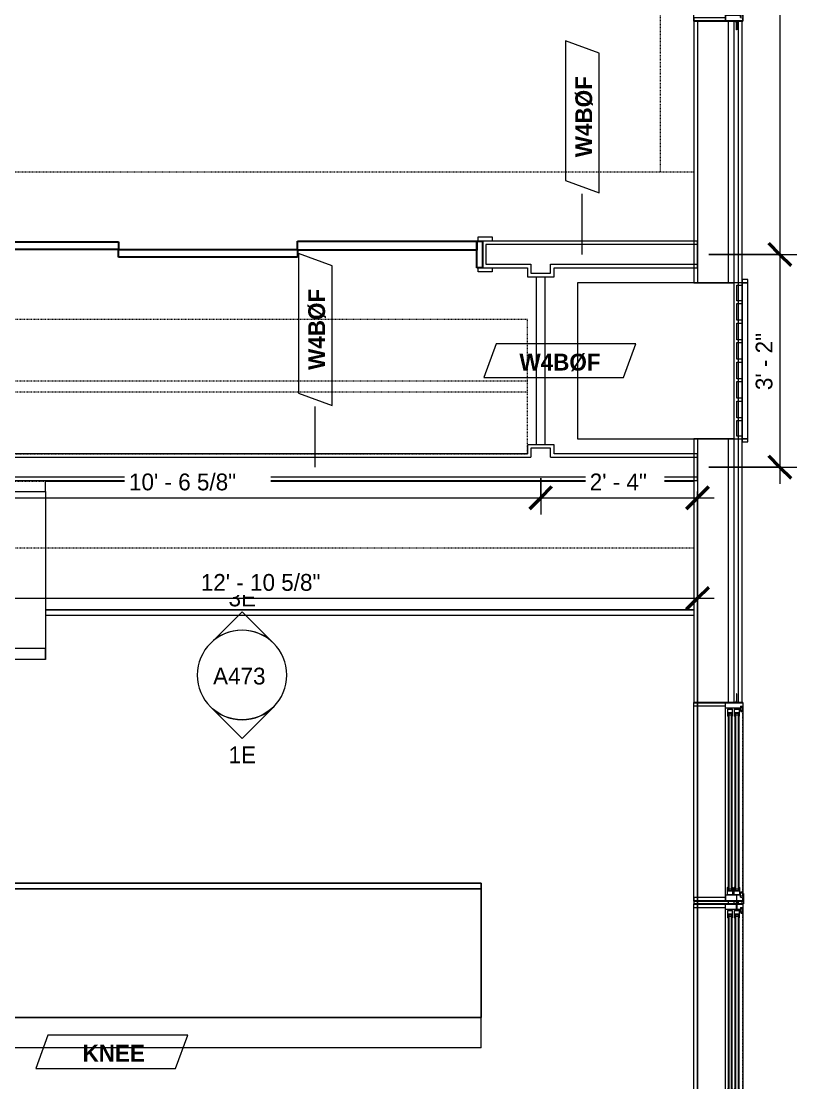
# Model space of a CAD drawing. Header units: inches. Extents: x -4010 to -1814, y 9846 to 12241.
# Drawn here: x -2225.6 to -2087.1, y 10132.8 to 10322.4 of the extents above; entities that cross this region are included whole.
import ezdxf

# ---------------------------------------------------------------- set-up
doc = ezdxf.new("R2010")
doc.units = ezdxf.units.IN
doc.header["$MEASUREMENT"] = 0
doc.linetypes.add('Dash', pattern=[0.25, 0.125, -0.125])
for name, color, linetype, lineweight in [('0-1', 7, 'Continuous', 5), ('0-2', 7, 'Continuous', 9), ('A-ANNO-DIMS', 211, 'Continuous', 9), ('A-ANNO-DIMS-32', 211, 'Continuous', 9), ('A-DETL-GENF-HDLN-1', 7, 'Dash', 9), ('A-DETL-GENF-HDLN-2', 1, 'Continuous', 18), ('A-DOOR-3', 31, 'Continuous', 9), ('A-DOOR-4', 31, 'Continuous', 30), ('A-DOOR-FRAM-3', 31, 'Continuous', 30), ('A-GENM-1', 7, 'Continuous', 9), ('A-GLAZ', 151, 'Continuous', 18), ('A-GLAZ-1', 10, 'Continuous', 30), ('A-GLAZ-2', 7, 'Continuous', 9), ('A-WALL', 113, 'Continuous', 18), ('A-WALL-1', 7, 'Continuous', 9), ('A-WALL-2', 250, 'Continuous', 18), ('A-WALL-3', 113, 'Continuous', 9), ('A-WALL-IDEN', 211, 'Continuous', 9), ('G-ANNO-SYMB-3', 111, 'Continuous', 9), ('I-FURN', 30, 'Continuous', 9), ('I-FURN-HDLN', 30, 'Dash', 9), ('Q-CASE', 31, 'Continuous', 9), ('Q-CASE-HDLN', 31, 'Dash', 9), ('Q-SPCQ', 91, 'Continuous', 9)]:
    doc.layers.add(name, color=color, linetype=linetype, lineweight=lineweight)
doc.styles.add('Century Gothic', font='ufonts.com_century-gothic.ttf', dxfattribs={"height": 3})
doc.styles.add('Century Gothic_B_1', font='GOTHICB.TTF', dxfattribs={"height": 3})
doc.dimstyles.new('OD_1__HACK_2', dxfattribs={"dimscale": 12, "dimtxt": 3.132505, "dimasz": 0.333333, "dimexe": 0.25, "dimexo": 0.166667, "dimgap": 0.041667, "dimtad": 1, "dimdec": 4, "dimrnd": 0.0625, "dimzin": 3, "dimdsep": 46, "dimlunit": 4, "dimtxsty": 'Century Gothic', "dimblk1": 'OBLIQUE', "dimblk2": 'OBLIQUE', "dimsah": 1, "dimcen": 0.09, "dimdle": 0.25, "dimazin": 0, "dimtfac": 1, "dimtdec": 4, "dimtix": 1, "dimtmove": 0, "dimatfit": 3, "dimfxl": 1, "dimtvp": 1, "dimtfill": 1, "dimfrac": 2, "dimtolj": 1, "dimtzin": 0, "dimarcsym": 2})

# ---------------------------------------------------------------- blocks, each defined once
blk = doc.blocks.new('Window-Double_Hung-Marvin-Essential - ESDH3066 - 1st Floor-V9-UNIT PLANS - 1ST FLOOR')
at = {"layer": 'A-DETL-GENF-HDLN-1'}
blk.add_line((16.1, -4.34), (-16.5, -4.34), dxfattribs=at)
at = {"layer": 'A-DETL-GENF-HDLN-2'}
for p, q in [((-17.13, 4.31), (-17.75, 4.31)), ((-17.13, -1.28), (-17.13, 4.31)), ((17.12, 4.31), (17.75, 4.31)), ((17.12, 4.31), (17.12, -1.28)), ((-16.72, -1.31), (-17.75, -1.31)), ((-17.75, -4.41), (-17.75, -1.31)), ((-16.72, -3.9), (-16.72, -1.31)), ((-16.56, -1.66), (-15.34, -1.66)), ((-16.56, -1.66), (-16.56, -2.59)), ((-15.28, -1.77), (-15.94, -1.77)), ((-15.94, -1.77), (-15.94, -2.49)), ((-15.84, -1.79), (-15.84, -2.48)), ((-15.34, -1.66), (-15.28, -1.72)), ((-15.28, -1.72), (-15.28, -1.77)), ((15.34, -1.66), (15.28, -1.72)), ((15.28, -1.72), (15.28, -1.77)), ((15.28, -1.77), (15.94, -1.77)), ((16.56, -1.66), (15.34, -1.66)), ((15.84, -1.79), (15.84, -2.48)), ((15.94, -1.77), (15.94, -2.49)), ((16.56, -1.66), (16.56, -2.59)), ((16.72, -3.9), (16.72, -1.31)), ((16.72, -1.31), (17.75, -1.31)), ((17.75, -4.41), (17.75, -1.31)), ((-19.25, -3.36), (-19.25, -3.31)), ((-19.25, -3.31), (-17.9, -3.31)), ((-17.75, -3.36), (-19.25, -3.36)), ((-17.9, -3.31), (-17.9, -3.2)), ((-17.9, -3.2), (-17.75, -3.2)), ((-15.34, -2.59), (-16.56, -2.59)), ((-16.56, -2.88), (-15.34, -2.88)), ((-16.56, -2.88), (-16.56, -3.81)), ((-15.94, -2.49), (-15.28, -2.49)), ((-15.28, -2.99), (-15.94, -2.99)), ((-15.94, -2.99), (-15.94, -3.71)), ((-15.94, -3.71), (-15.28, -3.71)), ((-15.84, -3.01), (-15.84, -3.7)), ((-15.54, -1.92), (-15.54, -2.35)), ((-15.54, -3.13), (-15.54, -3.57)), ((-15.34, -2.59), (-15.28, -2.53)), ((-15.34, -2.88), (-15.28, -2.94)), ((-15.34, -3.81), (-15.28, -3.75)), ((-15.28, -2.49), (-15.28, -2.53)), ((-15.28, -2.94), (-15.28, -2.99)), ((-15.28, -3.71), (-15.28, -3.75)), ((15.28, -2.49), (15.28, -2.53)), ((15.94, -2.49), (15.28, -2.49)), ((15.34, -2.59), (15.28, -2.53)), ((15.34, -2.88), (15.28, -2.94)), ((15.28, -2.94), (15.28, -2.99)), ((15.28, -2.99), (15.94, -2.99)), ((15.28, -3.71), (15.28, -3.75)), ((15.94, -3.71), (15.28, -3.71)), ((15.34, -3.81), (15.28, -3.75)), ((15.34, -2.59), (16.56, -2.59)), ((16.56, -2.88), (15.34, -2.88)), ((15.54, -1.92), (15.54, -2.35)), ((15.54, -3.13), (15.54, -3.57)), ((15.84, -3.01), (15.84, -3.7)), ((15.94, -2.99), (15.94, -3.71)), ((16.56, -2.88), (16.56, -3.81)), ((17.9, -3.2), (17.75, -3.2)), ((17.75, -3.36), (19.25, -3.36)), ((17.9, -3.31), (17.9, -3.2)), ((19.25, -3.31), (17.9, -3.31)), ((19.25, -3.36), (19.25, -3.31)), ((-17.75, -4.41), (-17.16, -4.41)), ((-17.08, -4), (-17.16, -4.41)), ((-17.08, -4), (-16.19, -4)), ((-16.85, -4.37), (-16.85, -4)), ((-16.3, -4.37), (-16.85, -4.37)), ((-16.38, -3.9), (-16.72, -3.9)), ((-15.34, -3.81), (-16.56, -3.81)), ((-16.38, -4), (-16.38, -3.9)), ((-16.18, -4.14), (-16.3, -4.14)), ((-16.3, -4.14), (-16.3, -4.37)), ((-16.19, -4), (-16.19, -4.09)), ((-16.19, -4.09), (-16.1, -4.09)), ((-16.18, -4.34), (-16.18, -4.14)), ((-16.18, -4.34), (-16.1, -4.34)), ((-16.1, -4.09), (-16.1, -4.34)), ((15.34, -3.81), (16.56, -3.81)), ((16.19, -4.09), (16.1, -4.09)), ((16.1, -4.09), (16.1, -4.34)), ((16.18, -4.34), (16.1, -4.34)), ((16.18, -4.34), (16.18, -4.14)), ((16.18, -4.14), (16.3, -4.14)), ((17.08, -4), (16.19, -4)), ((16.19, -4), (16.19, -4.09)), ((16.3, -4.14), (16.3, -4.37)), ((16.3, -4.37), (16.85, -4.37)), ((16.38, -4), (16.38, -3.9)), ((16.38, -3.9), (16.72, -3.9)), ((16.85, -4.37), (16.85, -4)), ((17.08, -4), (17.16, -4.41)), ((17.75, -4.41), (17.16, -4.41))]:
    blk.add_line(p, q, dxfattribs=at)
at = {"layer": 'A-GLAZ'}
for p, q in [((15.84, -1.79), (-15.84, -1.79)), ((15.84, -1.92), (-15.84, -1.92)), ((15.84, -2.35), (-15.84, -2.35)), ((15.84, -2.48), (-15.84, -2.48)), ((15.84, -3.01), (-15.84, -3.01)), ((15.84, -3.13), (-15.84, -3.13)), ((15.84, -3.57), (-15.84, -3.57)), ((15.84, -3.7), (-15.84, -3.7))]:
    blk.add_line(p, q, dxfattribs=at)
at = {"layer": 'A-GLAZ-1'}
for p, q in [((-17.75, -1.28), (-17.75, 4.31)), ((17.75, 4.31), (17.75, -1.28)), ((-17.75, -4.41), (-17.75, -1.31)), ((17.75, -1.31), (17.75, -4.41))]:
    blk.add_line(p, q, dxfattribs=at)
at = {"layer": 'A-GLAZ-2'}
for p, q in [((-17.75, 4.31), (17.75, 4.31)), ((-17.75, -1.31), (17.75, -1.31)), ((17.75, -4.41), (-17.75, -4.41)), ((17.75, -4.31), (18.25, -4.31)), ((17.75, -4.56), (17.75, -4.41)), ((19.62, -4.56), (17.75, -4.56)), ((19.62, -4.41), (19.62, -4.56))]:
    blk.add_line(p, q, dxfattribs=at)
blk = doc.blocks.new('Window-Double_Hung-Marvin-Essential - ESDH3066 - 1st Floor-3090114-UNIT PLANS - 1ST FLOOR')
at = {"layer": 'A-DETL-GENF-HDLN-1'}
blk.add_line((16.1, -4.34), (-16.5, -4.34), dxfattribs=at)
at = {"layer": 'A-DETL-GENF-HDLN-2'}
for p, q in [((-17.13, 4.31), (-17.75, 4.31)), ((-17.13, -1.28), (-17.13, 4.31)), ((17.12, 4.31), (17.75, 4.31)), ((17.12, 4.31), (17.12, -1.28)), ((-16.72, -1.31), (-17.75, -1.31)), ((-17.75, -4.41), (-17.75, -1.31)), ((-16.72, -3.9), (-16.72, -1.31)), ((-16.56, -1.66), (-15.34, -1.66)), ((-16.56, -1.66), (-16.56, -2.59)), ((-15.28, -1.77), (-15.94, -1.77)), ((-15.94, -1.77), (-15.94, -2.49)), ((-15.84, -1.79), (-15.84, -2.48)), ((-15.34, -1.66), (-15.28, -1.72)), ((-15.28, -1.72), (-15.28, -1.77)), ((15.34, -1.66), (15.28, -1.72)), ((15.28, -1.72), (15.28, -1.77)), ((15.28, -1.77), (15.94, -1.77)), ((16.56, -1.66), (15.34, -1.66)), ((15.84, -1.79), (15.84, -2.48)), ((15.94, -1.77), (15.94, -2.49)), ((16.56, -1.66), (16.56, -2.59)), ((16.72, -3.9), (16.72, -1.31)), ((16.72, -1.31), (17.75, -1.31)), ((17.75, -4.41), (17.75, -1.31)), ((-19.25, -3.36), (-19.25, -3.31)), ((-19.25, -3.31), (-17.9, -3.31)), ((-17.75, -3.36), (-19.25, -3.36)), ((-17.9, -3.31), (-17.9, -3.2)), ((-17.9, -3.2), (-17.75, -3.2)), ((-15.34, -2.59), (-16.56, -2.59)), ((-16.56, -2.88), (-15.34, -2.88)), ((-16.56, -2.88), (-16.56, -3.81)), ((-15.94, -2.49), (-15.28, -2.49)), ((-15.28, -2.99), (-15.94, -2.99)), ((-15.94, -2.99), (-15.94, -3.71)), ((-15.94, -3.71), (-15.28, -3.71)), ((-15.84, -3.01), (-15.84, -3.7)), ((-15.54, -1.92), (-15.54, -2.35)), ((-15.54, -3.13), (-15.54, -3.57)), ((-15.34, -2.59), (-15.28, -2.53)), ((-15.34, -2.88), (-15.28, -2.94)), ((-15.34, -3.81), (-15.28, -3.75)), ((-15.28, -2.49), (-15.28, -2.53)), ((-15.28, -2.94), (-15.28, -2.99)), ((-15.28, -3.71), (-15.28, -3.75)), ((15.28, -2.49), (15.28, -2.53)), ((15.94, -2.49), (15.28, -2.49)), ((15.34, -2.59), (15.28, -2.53)), ((15.34, -2.88), (15.28, -2.94)), ((15.28, -2.94), (15.28, -2.99)), ((15.28, -2.99), (15.94, -2.99)), ((15.28, -3.71), (15.28, -3.75)), ((15.94, -3.71), (15.28, -3.71)), ((15.34, -3.81), (15.28, -3.75)), ((15.34, -2.59), (16.56, -2.59)), ((16.56, -2.88), (15.34, -2.88)), ((15.54, -1.92), (15.54, -2.35)), ((15.54, -3.13), (15.54, -3.57)), ((15.84, -3.01), (15.84, -3.7)), ((15.94, -2.99), (15.94, -3.71)), ((16.56, -2.88), (16.56, -3.81)), ((17.9, -3.2), (17.75, -3.2)), ((17.75, -3.36), (19.25, -3.36)), ((17.9, -3.31), (17.9, -3.2)), ((19.25, -3.31), (17.9, -3.31)), ((19.25, -3.36), (19.25, -3.31)), ((-17.75, -4.41), (-17.16, -4.41)), ((-17.08, -4), (-17.16, -4.41)), ((-17.08, -4), (-16.19, -4)), ((-16.85, -4.37), (-16.85, -4)), ((-16.3, -4.37), (-16.85, -4.37)), ((-16.38, -3.9), (-16.72, -3.9)), ((-15.34, -3.81), (-16.56, -3.81)), ((-16.38, -4), (-16.38, -3.9)), ((-16.18, -4.14), (-16.3, -4.14)), ((-16.3, -4.14), (-16.3, -4.37)), ((-16.19, -4), (-16.19, -4.09)), ((-16.19, -4.09), (-16.1, -4.09)), ((-16.18, -4.34), (-16.18, -4.14)), ((-16.18, -4.34), (-16.1, -4.34)), ((-16.1, -4.09), (-16.1, -4.34)), ((15.34, -3.81), (16.56, -3.81)), ((16.19, -4.09), (16.1, -4.09)), ((16.1, -4.09), (16.1, -4.34)), ((16.18, -4.34), (16.1, -4.34)), ((16.18, -4.34), (16.18, -4.14)), ((16.18, -4.14), (16.3, -4.14)), ((17.08, -4), (16.19, -4)), ((16.19, -4), (16.19, -4.09)), ((16.3, -4.14), (16.3, -4.37)), ((16.3, -4.37), (16.85, -4.37)), ((16.38, -4), (16.38, -3.9)), ((16.38, -3.9), (16.72, -3.9)), ((16.85, -4.37), (16.85, -4)), ((17.08, -4), (17.16, -4.41)), ((17.75, -4.41), (17.16, -4.41))]:
    blk.add_line(p, q, dxfattribs=at)
at = {"layer": 'A-GLAZ'}
for p, q in [((15.84, -1.79), (-15.84, -1.79)), ((15.84, -1.92), (-15.84, -1.92)), ((15.84, -2.35), (-15.84, -2.35)), ((15.84, -2.48), (-15.84, -2.48)), ((15.84, -3.01), (-15.84, -3.01)), ((15.84, -3.13), (-15.84, -3.13)), ((15.84, -3.57), (-15.84, -3.57)), ((15.84, -3.7), (-15.84, -3.7))]:
    blk.add_line(p, q, dxfattribs=at)
at = {"layer": 'A-GLAZ-1'}
for p, q in [((-17.75, -1.28), (-17.75, 4.31)), ((17.75, 4.31), (17.75, -1.28)), ((-17.75, -4.41), (-17.75, -1.31)), ((17.75, -1.31), (17.75, -4.41))]:
    blk.add_line(p, q, dxfattribs=at)
at = {"layer": 'A-GLAZ-2'}
for p, q in [((-17.75, 4.31), (17.75, 4.31)), ((-17.75, -1.31), (17.75, -1.31)), ((17.75, -4.41), (-17.75, -4.41))]:
    blk.add_line(p, q, dxfattribs=at)
blk = doc.blocks.new('V-Series_EWC4_SPVU_RFA_2015 - 1ST FLOOR-2484708-UNIT PLANS - 1ST FLOOR')
at = {"layer": 'A-GENM-1'}
for p, q in [((-3126, 12090.69), (-3126.56, 12090.69)), ((-3126.56, 12090.69), (-3126.56, 12089.69)), ((-3098.12, 12090.69), (-3126, 12090.69)), ((-3126, 12090.69), (-3126, 12089.69)), ((-3126, 12089.69), (-3126, 12090.69)), ((-3098.12, 12089.69), (-3098.12, 12090.69)), ((-3097.56, 12090.69), (-3098.12, 12090.69)), ((-3098.12, 12090.69), (-3098.12, 12089.69)), ((-3097.56, 12089.69), (-3097.56, 12090.69)), ((-3126.56, 12089.69), (-3126, 12089.69)), ((-3126, 12089.69), (-3098.12, 12089.69)), ((-3126, 12089.69), (-3126, 12060.25)), ((-3125.56, 12089.69), (-3126, 12089.69)), ((-3125.56, 12088.69), (-3125.56, 12089.69)), ((-3122.76, 12088.69), (-3125.56, 12088.69)), ((-3122.26, 12089.69), (-3122.76, 12089.69)), ((-3122.76, 12089.69), (-3122.76, 12088.69)), ((-3122.26, 12088.69), (-3122.26, 12089.69)), ((-3119.28, 12088.69), (-3122.26, 12088.69)), ((-3118.78, 12089.69), (-3119.28, 12089.69)), ((-3119.28, 12089.69), (-3119.28, 12088.69)), ((-3118.78, 12088.69), (-3118.78, 12089.69)), ((-3115.8, 12088.69), (-3118.78, 12088.69)), ((-3115.3, 12089.69), (-3115.8, 12089.69)), ((-3115.8, 12089.69), (-3115.8, 12088.69)), ((-3115.3, 12088.69), (-3115.3, 12089.69)), ((-3112.31, 12088.69), (-3115.3, 12088.69)), ((-3111.81, 12089.69), (-3112.31, 12089.69)), ((-3112.31, 12089.69), (-3112.31, 12088.69)), ((-3111.81, 12088.69), (-3111.81, 12089.69)), ((-3108.83, 12088.69), (-3111.81, 12088.69)), ((-3108.33, 12089.69), (-3108.83, 12089.69)), ((-3108.83, 12089.69), (-3108.83, 12088.69)), ((-3108.33, 12088.69), (-3108.33, 12089.69)), ((-3105.34, 12088.69), (-3108.33, 12088.69)), ((-3104.84, 12089.69), (-3105.34, 12089.69)), ((-3105.34, 12089.69), (-3105.34, 12088.69)), ((-3104.84, 12088.69), (-3104.84, 12089.69)), ((-3101.86, 12088.69), (-3104.84, 12088.69)), ((-3101.36, 12089.69), (-3101.86, 12089.69)), ((-3101.86, 12089.69), (-3101.86, 12088.69)), ((-3101.36, 12088.69), (-3101.36, 12089.69)), ((-3098.56, 12088.69), (-3101.36, 12088.69)), ((-3098.12, 12089.69), (-3098.56, 12089.69)), ((-3098.56, 12089.69), (-3098.56, 12088.69)), ((-3098.12, 12089.69), (-3097.56, 12089.69)), ((-3098.12, 12060.25), (-3098.12, 12089.69)), ((-3126, 12060.25), (-3098.12, 12060.25))]:
    blk.add_line(p, q, dxfattribs=at)
blk = doc.blocks.new('CTR - 1st Phase - Shell_rvt-1-UNIT PLANS - 1ST FLOOR')
at = {"layer": 'A-WALL-1'}
for p, q in [((-2105.45, 10322.44), (-2105.45, 10275.73)), ((-2099.82, 10322.44), (-2099.85, 10322.44)), ((-2096.82, 10200.74), (-2096.82, 10322.44)), ((-2105.45, 10275.73), (-2098.32, 10275.73)), ((-2098.32, 10275.73), (-2098.32, 10247.85)), ((-2098.32, 10247.85), (-2105.45, 10247.85)), ((-2105.45, 10247.85), (-2105.45, 10200.74)), ((-2099.85, 10200.74), (-2099.82, 10200.74)), ((-2105.45, 10165.24), (-2105.45, 10164.74)), ((-2099.82, 10165.24), (-2099.85, 10165.24)), ((-2099.85, 10164.74), (-2099.82, 10164.74))]:
    blk.add_line(p, q, dxfattribs=at)
at = {"layer": 'A-WALL-2'}
for p, q in [((-2104.82, 10322.44), (-2104.82, 10275.73)), ((-2099.32, 10322.44), (-2099.32, 10275.73)), ((-2098.32, 10322.44), (-2098.32, 10275.73)), ((-2097.57, 10322.44), (-2097.57, 10200.74)), ((-2104.82, 10247.85), (-2104.82, 10200.74)), ((-2099.32, 10247.85), (-2099.32, 10200.74)), ((-2098.32, 10247.85), (-2098.32, 10200.74)), ((-2104.82, 10165.24), (-2104.82, 10164.74)), ((-2099.32, 10165.24), (-2099.32, 10164.74)), ((-2098.32, 10165.24), (-2098.32, 10164.74)), ((-2097.57, 10165.24), (-2097.57, 10164.74))]:
    blk.add_line(p, q, dxfattribs=at)
at = {"layer": '0-2'}
for name, p, rotation in [('Window-Double_Hung-Marvin-Essential - ESDH3066 - 1st Floor-3090114-UNIT PLANS - 1ST FLOOR', (-2101.14, 10340.19), 89.99999999999882), ('V-Series_EWC4_SPVU_RFA_2015 - 1ST FLOOR-2484708-UNIT PLANS - 1ST FLOOR', (-14186.51, 7149.73), 269.9999999999999), ('Window-Double_Hung-Marvin-Essential - ESDH3066 - 1st Floor-3090114-UNIT PLANS - 1ST FLOOR', (-2101.14, 10182.99), 89.99999999999882), ('Window-Double_Hung-Marvin-Essential - ESDH3066 - 1st Floor-V9-UNIT PLANS - 1ST FLOOR', (-2101.14, 10146.99), 89.99999999999882)]:
    blk.add_blockref(name, p, dxfattribs=dict(at, rotation=rotation))
blk = doc.blocks.new('083100 - Access Doors and Panels - Type 1 - 083100 - Access Doors and Panels - Type 1-3696233-UNIT PLANS - 1ST FLOOR')
at = {"layer": 'A-DOOR-3'}
for p, q in [((-15, -0.75), (-15, 0.75)), ((-15, 0.75), (15, 0.75)), ((15, 0.75), (15, -0.75)), ((15, -0.75), (-15, -0.75))]:
    blk.add_line(p, q, dxfattribs=at)
blk = doc.blocks.new('SLIDING - FLUSH - TRIPLE PANEL - 8-0 x 6-8-3265967-UNIT PLANS - 1ST FLOOR')
at = {"layer": 'A-DOOR-3'}
for p, q in [((-50.75, 3.25), (-48.25, 3.25)), ((-50.75, 2.5), (-50.75, 3.25)), ((-48.25, 2.5), (-50.75, 2.5)), ((-48.25, 3.25), (-48.25, 2.5)), ((48.25, 3.25), (50.75, 3.25)), ((48.25, 2.5), (48.25, 3.25)), ((50.75, 2.5), (48.25, 2.5)), ((50.75, 3.25), (50.75, 2.5)), ((-50.75, -2.25), (-48.25, -2.25)), ((-50.75, -3), (-50.75, -2.25)), ((-48.25, -3), (-50.75, -3)), ((-48.25, -2.25), (-48.25, -3)), ((48.25, -2.25), (50.75, -2.25)), ((48.25, -3), (48.25, -2.25)), ((50.75, -3), (48.25, -3)), ((50.75, -2.25), (50.75, -3))]:
    blk.add_line(p, q, dxfattribs=at)
at = {"layer": 'A-DOOR-4'}
for p, q in [((-16, -0.75), (-16, 0.625)), ((-16, 0.625), (16, 0.625)), ((16, 0.625), (16, -0.75)), ((-48, -2.25), (-48, -0.625)), ((-48, -0.625), (-16, -0.625)), ((-16, -0.625), (-16, -2.25)), ((16, -0.75), (-16, -0.75)), ((16, -2.125), (16, -0.75)), ((16, -0.75), (48, -0.75)), ((48, -0.75), (48, -2.125)), ((-16, -2.25), (-48, -2.25)), ((48, -2.125), (16, -2.125))]:
    blk.add_line(p, q, dxfattribs=at)
at = {"layer": 'A-DOOR-FRAM-3'}
for p, q in [((-49, -2.25), (-49, 2.5)), ((-49, 2.5), (-48, 2.5)), ((-48, 2.5), (-48, -2.25)), ((48, 2.5), (49, 2.5)), ((48, -2.25), (48, 2.5)), ((49, 2.5), (49, -2.25)), ((-48, -2.25), (-49, -2.25)), ((49, -2.25), (48, -2.25))]:
    blk.add_line(p, q, dxfattribs=at)
blk = doc.blocks.new('OD_CW_Closet - OD_CW_Closet-3906263-UNIT PLANS - 1ST FLOOR')
at = {"layer": 'Q-CASE-HDLN'}
for p, q in [((122.59, 24), (0.74, 24)), ((0.74, 24), (0.74, 0)), ((122.59, 0), (122.59, 24)), ((0.74, 13), (122.59, 13)), ((0.74, 11), (122.59, 11)), ((0.74, 0), (122.59, 0))]:
    blk.add_line(p, q, dxfattribs=at)
blk = doc.blocks.new('Bed-Standard - King 78_ x 80_-V121-UNIT PLANS - 1ST FLOOR')
at = {"layer": 'I-FURN'}
for p, q in [((-28.31, 38.02), (-28.31, -41.8)), ((49.69, -41.8), (49.69, 38.02)), ((-25.31, 36.2), (-25.31, 24.2)), ((-25.31, 36.2), (46.69, 36.2)), ((46.69, 36.2), (46.69, 24.2)), ((49.69, 24.2), (-28.31, 17.63)), ((-25.31, 24.2), (46.69, 24.2)), ((-28.31, -41.8), (49.69, -41.8))]:
    blk.add_line(p, q, dxfattribs=at)
at = {"layer": 'I-FURN-HDLN'}
for p, q in [((-64.31, 38.02), (-64.31, -77.8)), ((67.69, -77.8), (67.69, 38.02)), ((-64.31, -77.8), (73.69, -77.8))]:
    blk.add_line(p, q, dxfattribs=at)
blk = doc.blocks.new('OD_CW_Base Cabinet - OD_CW_Base Cabinet-3907593-UNIT PLANS - 1ST FLOOR')
at = {"layer": 'Q-CASE'}
for p, q in [((0.74, 0), (116.59, 0)), ((0.74, 0), (116.59, 0)), ((116.59, -1), (0.74, -1)), ((0.74, -1), (116.59, -1)), ((116.59, -22.12), (116.59, -24)), ((116.59, -22.12), (116.59, -24)), ((116.59, -24), (0.74, -24)), ((116.59, -24), (0.74, -24))]:
    blk.add_line(p, q, dxfattribs=at)
blk = doc.blocks.new('OD_CW_Upper Cabinet - OD_CW_Upper Cabinet-3907594-UNIT PLANS - 1ST FLOOR')
at = {"layer": 'Q-CASE-HDLN'}
for p, q in [((0.74, -24), (0.74, -12)), ((0.74, -12), (152.22, -12)), ((152.22, -12), (152.22, -24)), ((152.22, -24), (0.74, -24))]:
    blk.add_line(p, q, dxfattribs=at)
blk = doc.blocks.new('Refrigerator_-_Side-by-Side_6047 - 36_ X 30_-V134-UNIT PLANS - 1ST FLOOR')
at = {"layer": 'Q-SPCQ'}
for p, q in [((-17.88, 15.58), (17.87, 15.58)), ((-17.88, -14.42), (-17.88, 15.58)), ((-17.88, 15.58), (-3.13, 15.58)), ((-17.88, 15.58), (-17.88, 13.58)), ((-3.13, 13.58), (-3.13, 15.58)), ((-2.63, 15.58), (17.87, 15.58)), ((-2.63, 15.58), (-2.63, 13.58)), ((17.87, 15.58), (17.87, -14.42)), ((17.87, 13.58), (17.87, 15.58)), ((-3.13, 13.58), (-17.88, 13.58)), ((17.87, 13.58), (-2.63, 13.58)), ((17.87, -14.42), (-17.88, -14.42))]:
    blk.add_line(p, q, dxfattribs=at)
blk = doc.blocks.new('OD_CW_Base Cabinet - OD_CW_Base Cabinet-3907595-UNIT PLANS - 1ST FLOOR')
at = {"layer": 'Q-CASE'}
for p, q in [((132.74, 24), (0.74, 24)), ((0.74, 24), (0.74, 0)), ((0.74, 1), (0.74, 24)), ((0.74, 24), (132.74, 24)), ((132.74, 0), (132.74, 24)), ((132.74, 24), (132.74, 1)), ((0.74, 0), (0.74, 1)), ((0.74, 1), (132.74, 1)), ((132.74, 1), (0.74, 1)), ((0.74, 0), (132.74, 0)), ((132.74, 0), (0.74, 0)), ((132.74, 1), (132.74, 0))]:
    blk.add_line(p, q, dxfattribs=at)
blk = doc.blocks.new('Elevation - Filled Arrow-152140-UNIT PLANS - 1ST FLOOR')
at = {"layer": 'G-ANNO-SYMB-3'}
for start, end in [(360, 180), (180, 360)]:
    blk.add_arc((0, 0), 0.25, start, end, dxfattribs=at)
blk = doc.blocks.new('Elevation - Filled Arrow-151867-UNIT PLANS - 1ST FLOOR')
at = {"layer": 'G-ANNO-SYMB-3'}
for p, q in [((0, 0.3536), (-0.1768, 0.1768)), ((0.1768, 0.1768), (0, 0.3536))]:
    blk.add_line(p, q, dxfattribs=at)
blk.add_arc((0, 0), 0.25, 45, 135, dxfattribs=at)
blk = doc.blocks.new('DIMBLOCK132-UNIT PLANS - 1ST FLOOR')
at = {"layer": 'A-ANNO-DIMS-32', "lineweight": 50}
for p, q in [((-2090.09, 10415.79), (-2092.09, 10417.79)), ((-2090.09, 10415.79), (-2088.09, 10413.79)), ((-2090.09, 10280.79), (-2092.09, 10282.79)), ((-2090.09, 10280.79), (-2088.09, 10278.79))]:
    blk.add_line(p, q, dxfattribs=at)
at = {"layer": 'A-ANNO-DIMS-32'}
for p, q in [((-2090.09, 10418.79), (-2090.09, 10280.79)), ((-2088.45, 10415.79), (-2093.09, 10415.79)), ((-2090.09, 10415.79), (-2088.45, 10415.79)), ((-2102.82, 10280.79), (-2087.09, 10280.79)), ((-2090.09, 10280.79), (-2102.82, 10280.79))]:
    blk.add_line(p, q, dxfattribs=at)
at = {"layer": 'A-ANNO-DIMS-32', "color": 0, "insert": (-2094.43, 10341.88), "char_height": 3, "width": 15.394, "attachment_point": 1, "rotation": 90, "line_spacing_factor": 0.984502, "style": 'Century Gothic', "bg_fill": 3, "box_fill_scale": 1.25, "bg_fill_color": 256, "bg_fill_true_color": 13158600, "bg_fill_transparency": 0}
blk.add_mtext('11\' - 3"', dxfattribs=at)
blk = doc.blocks.new('_Oblique')
at = {"color": 0, "linetype": 'ByBlock', "lineweight": -2}
blk.add_line((-0.5, -0.5), (0.5, 0.5), dxfattribs=at)
blk = doc.blocks.new('DIMBLOCK133-UNIT PLANS - 1ST FLOOR')
at = {"layer": 'A-ANNO-DIMS-32', "lineweight": 50}
for p, q in [((-2090.09, 10280.79), (-2092.09, 10282.79)), ((-2090.09, 10280.79), (-2088.09, 10278.79)), ((-2090.09, 10242.79), (-2092.09, 10244.79)), ((-2090.09, 10242.79), (-2088.09, 10240.79))]:
    blk.add_line(p, q, dxfattribs=at)
at = {"layer": 'A-ANNO-DIMS-32'}
for p, q in [((-2102.82, 10280.79), (-2087.09, 10280.79)), ((-2090.09, 10280.79), (-2102.82, 10280.79)), ((-2090.09, 10280.79), (-2090.09, 10239.79)), ((-2102.82, 10242.79), (-2087.09, 10242.79)), ((-2090.09, 10242.79), (-2102.82, 10242.79))]:
    blk.add_line(p, q, dxfattribs=at)
at = {"layer": 'A-ANNO-DIMS-32', "color": 0, "insert": (-2094.43, 10256.54), "char_height": 3, "width": 12.5897, "attachment_point": 1, "rotation": 90, "line_spacing_factor": 0.984502, "style": 'Century Gothic', "bg_fill": 3, "box_fill_scale": 1.25, "bg_fill_color": 256, "bg_fill_true_color": 13158600, "bg_fill_transparency": 0}
blk.add_mtext('3\' - 2"', dxfattribs=at)
blk = doc.blocks.new('DIMBLOCK134-UNIT PLANS - 1ST FLOOR')
at = {"layer": 'A-ANNO-DIMS-32'}
for p, q in [((-2259.43, 10240.79), (-2259.43, 10234.29)), ((-2259.43, 10237.29), (-2259.43, 10240.79)), ((-2132.82, 10240.79), (-2132.82, 10234.29)), ((-2132.82, 10237.29), (-2132.82, 10240.79)), ((-2262.43, 10237.29), (-2132.82, 10237.29))]:
    blk.add_line(p, q, dxfattribs=at)
at = {"layer": 'A-ANNO-DIMS-32', "lineweight": 50}
for p, q in [((-2259.43, 10237.29), (-2257.43, 10239.29)), ((-2132.82, 10237.29), (-2130.82, 10239.29)), ((-2259.43, 10237.29), (-2261.43, 10235.29)), ((-2132.82, 10237.29), (-2134.82, 10235.29))]:
    blk.add_line(p, q, dxfattribs=at)
at = {"layer": 'A-ANNO-DIMS-32', "color": 0, "insert": (-2206.37, 10241.63), "char_height": 3, "width": 24.5827, "attachment_point": 1, "line_spacing_factor": 0.984502, "style": 'Century Gothic', "bg_fill": 3, "box_fill_scale": 1.25, "bg_fill_color": 256, "bg_fill_true_color": 13158600, "bg_fill_transparency": 0}
blk.add_mtext('10\' - 6 5/8"', dxfattribs=at)
blk = doc.blocks.new('DIMBLOCK135-UNIT PLANS - 1ST FLOOR')
at = {"layer": 'A-ANNO-DIMS-32'}
for p, q in [((-2132.82, 10240.79), (-2132.82, 10234.29)), ((-2132.82, 10237.29), (-2132.82, 10240.79)), ((-2132.82, 10237.29), (-2101.82, 10237.29)), ((-2104.82, 10238.41), (-2104.82, 10234.29)), ((-2104.82, 10237.29), (-2104.82, 10238.41))]:
    blk.add_line(p, q, dxfattribs=at)
at = {"layer": 'A-ANNO-DIMS-32', "lineweight": 50}
for p, q in [((-2132.82, 10237.29), (-2130.82, 10239.29)), ((-2104.82, 10237.29), (-2102.82, 10239.29)), ((-2132.82, 10237.29), (-2134.82, 10235.29)), ((-2104.82, 10237.29), (-2106.82, 10235.29))]:
    blk.add_line(p, q, dxfattribs=at)
at = {"layer": 'A-ANNO-DIMS-32', "color": 0, "insert": (-2124.07, 10241.63), "char_height": 3, "width": 12.5897, "attachment_point": 1, "line_spacing_factor": 0.984502, "style": 'Century Gothic', "bg_fill": 3, "box_fill_scale": 1.25, "bg_fill_color": 256, "bg_fill_true_color": 13158600, "bg_fill_transparency": 0}
blk.add_mtext('2\' - 4"', dxfattribs=at)
blk = doc.blocks.new('DIMBLOCK137-UNIT PLANS - 1ST FLOOR')
at = {"layer": 'A-ANNO-DIMS-32'}
for p, q in [((-2104.82, 10238.41), (-2104.82, 10216.34)), ((-2104.82, 10219.34), (-2104.82, 10238.41)), ((-2259.43, 10220.16), (-2259.43, 10216.34)), ((-2259.43, 10219.34), (-2259.43, 10220.16)), ((-2262.43, 10219.34), (-2101.82, 10219.34))]:
    blk.add_line(p, q, dxfattribs=at)
at = {"layer": 'A-ANNO-DIMS-32', "lineweight": 50}
for p, q in [((-2259.43, 10219.34), (-2257.43, 10221.34)), ((-2104.82, 10219.34), (-2102.82, 10221.34)), ((-2259.43, 10219.34), (-2261.43, 10217.34)), ((-2104.82, 10219.34), (-2106.82, 10217.34))]:
    blk.add_line(p, q, dxfattribs=at)
at = {"layer": 'A-ANNO-DIMS-32', "color": 0, "insert": (-2193.54, 10223.68), "char_height": 3, "width": 27.387, "attachment_point": 1, "line_spacing_factor": 0.984502, "style": 'Century Gothic', "bg_fill": 3, "box_fill_scale": 1.25, "bg_fill_color": 256, "bg_fill_true_color": 13158600, "bg_fill_transparency": 0}
blk.add_mtext('12\' - 10 5/8"', dxfattribs=at)
blk = doc.blocks.new('DIMBLOCK148-UNIT PLANS - 1ST FLOOR')
at = {"layer": 'A-ANNO-DIMS-32'}
for p, q in [((-2104.82, 10238.41), (-2104.82, 10114.77)), ((-2104.82, 10117.77), (-2104.82, 10238.41)), ((-2523.62, 10117.77), (-2101.82, 10117.77)), ((-2520.62, 10118.6), (-2520.62, 10114.77)), ((-2520.62, 10117.77), (-2520.62, 10118.6))]:
    blk.add_line(p, q, dxfattribs=at)
at = {"layer": 'A-ANNO-DIMS-32', "lineweight": 50}
for p, q in [((-2520.62, 10117.77), (-2518.62, 10119.77)), ((-2104.82, 10117.77), (-2102.82, 10119.77)), ((-2520.62, 10117.77), (-2522.62, 10115.77)), ((-2104.82, 10117.77), (-2106.82, 10115.77))]:
    blk.add_line(p, q, dxfattribs=at)
at = {"layer": 'A-ANNO-DIMS-32', "color": 0, "insert": (-2325.3, 10122.12), "char_height": 3, "width": 30.1914, "attachment_point": 1, "line_spacing_factor": 0.984502, "style": 'Century Gothic', "bg_fill": 3, "box_fill_scale": 1.25, "bg_fill_color": 256, "bg_fill_true_color": 13158600, "bg_fill_transparency": 0}
blk.add_mtext('34\' - 7 13/16"', dxfattribs=at)
blk = doc.blocks.new('Wall Tag - Arch Wall-3956453-UNIT PLANS - 1ST FLOOR')
at = {"layer": 'A-WALL-IDEN'}
for p, q in [((-0.3561, 0.0937), (-0.4244, -0.0937)), ((0.4244, 0.0937), (-0.3561, 0.0937)), ((0.3561, -0.0937), (0.4244, 0.0937)), ((-0.4244, -0.0937), (0.3561, -0.0937))]:
    blk.add_line(p, q, dxfattribs=at)

msp = doc.modelspace()

# ---------------------------------------------------------------- block references
at = {"layer": '0-1'}
msp.add_blockref('CTR - 1st Phase - Shell_rvt-1-UNIT PLANS - 1ST FLOOR', (0, 0), dxfattribs=at)

# ---------------------------------------------------------------- next in the draw order: linework, layer by layer
at = {"layer": 'A-WALL'}
for p, q in [((-2104.82374, 10282.5394), (-2142.62374, 10282.5394)), ((-2142.62374, 10282.5394), (-2142.62374, 10279.0394)), ((-2142.62374, 10279.0394), (-2134.57374, 10279.0394)), ((-2134.57374, 10279.0394), (-2134.57374, 10277.4144)), ((-2131.07374, 10279.0394), (-2104.82374, 10279.0394)), ((-2131.07374, 10277.4144), (-2131.07374, 10279.0394)), ((-2134.57374, 10277.4144), (-2131.07374, 10277.4144)), ((-2257.67963, 10244.5394), (-2134.57374, 10244.5394)), ((-2134.57374, 10246.1644), (-2134.57374, 10244.5394)), ((-2131.07374, 10246.1644), (-2134.57374, 10246.1644)), ((-2131.07374, 10244.5394), (-2131.07374, 10246.1644)), ((-2131.07374, 10244.5394), (-2104.82374, 10244.5394)), ((-2257.67963, 10241.0394), (-2104.82374, 10241.0394))]:
    msp.add_line(p, q, dxfattribs=at)
at = {"layer": 'A-WALL-3'}
for p, q in [((-2104.82374, 10283.1644), (-2143.24874, 10283.1644)), ((-2143.24874, 10283.1644), (-2143.24874, 10278.4144)), ((-2104.82374, 10278.4144), (-2104.82374, 10283.1644)), ((-2143.24874, 10278.4144), (-2135.19874, 10278.4144)), ((-2135.19874, 10278.4144), (-2135.19874, 10276.7894)), ((-2135.19874, 10276.7894), (-2130.44874, 10276.7894)), ((-2130.44874, 10278.4144), (-2104.82374, 10278.4144)), ((-2130.44874, 10276.7894), (-2130.44874, 10278.4144)), ((-2135.19874, 10246.7894), (-2135.19874, 10245.1644)), ((-2130.44874, 10246.7894), (-2135.19874, 10246.7894)), ((-2130.44874, 10245.1644), (-2130.44874, 10246.7894)), ((-2135.19874, 10245.1644), (-2257.05463, 10245.1644)), ((-2104.82374, 10245.1644), (-2130.44874, 10245.1644)), ((-2104.82374, 10240.4144), (-2104.82374, 10245.1644)), ((-2257.05463, 10240.4144), (-2104.82374, 10240.4144)), ((-2143.44874, 10139.0394), (-2143.44874, 10144.4144)), ((-2143.44874, 10139.0394), (-2275.44874, 10139.0394))]:
    msp.add_line(p, q, dxfattribs=at)
at = {"layer": 'A-WALL-IDEN'}
msp.add_line((-2125.38964, 10280.7894), (-2125.38964, 10291.63255), dxfattribs=at)

# ---------------------------------------------------------------- next in the draw order: block references
at = {"layer": 'A-DOOR-3'}
for name, p, rotation in [('SLIDING - FLUSH - TRIPLE PANEL - 8-0 x 6-8-3265967-UNIT PLANS - 1ST FLOOR', (-2192.24874, 10280.9144), 180), ('083100 - Access Doors and Panels - Type 1 - 083100 - Access Doors and Panels - Type 1-3696233-UNIT PLANS - 1ST FLOOR', (-2132.82374, 10261.7894), 269.9999999999502)]:
    msp.add_blockref(name, p, dxfattribs=dict(at, rotation=rotation))
at = {"layer": 'A-WALL-IDEN', "xscale": 31.99999999999999, "yscale": 31.99999999999999, "zscale": 31.99999999999999, "rotation": 89.99999999999991}
for p in [(-2125.38964, 10305.36426), (-2173.1005, 10267.36426)]:
    msp.add_blockref('Wall Tag - Arch Wall-3956453-UNIT PLANS - 1ST FLOOR', p, dxfattribs=at)
at = {"layer": 'A-WALL-IDEN', "xscale": 31.99999999999999, "yscale": 31.99999999999999, "zscale": 31.99999999999999}
msp.add_blockref('Wall Tag - Arch Wall-3956453-UNIT PLANS - 1ST FLOOR', (-2129.40572, 10261.7894), dxfattribs=at)
at = {"layer": 'G-ANNO-SYMB-3', "xscale": 31.99999999999999, "yscale": 31.99999999999999, "zscale": 31.99999999999999}
for name in ['Elevation - Filled Arrow-151867-UNIT PLANS - 1ST FLOOR', 'Elevation - Filled Arrow-152140-UNIT PLANS - 1ST FLOOR']:
    msp.add_blockref(name, (-2186.17515, 10205.63114), dxfattribs=at)
at = {"layer": 'G-ANNO-SYMB-3', "extrusion": (0, 0, -1), "xscale": 31.99999999999999, "yscale": 31.99999999999999, "zscale": 31.99999999999999, "rotation": 180}
msp.add_blockref('Elevation - Filled Arrow-151867-UNIT PLANS - 1ST FLOOR', (2186.17515, 10205.63114), dxfattribs=at)
at = {"layer": 'I-FURN'}
msp.add_blockref('Bed-Standard - King 78_ x 80_-V121-UNIT PLANS - 1ST FLOOR', (-2179.13726, 10373.33448), dxfattribs=at)
at = {"layer": 'Q-CASE', "rotation": 180}
for name, p in [('OD_CW_Closet - OD_CW_Closet-3906263-UNIT PLANS - 1ST FLOOR', (-2134.46103, 10269.1644)), ('OD_CW_Upper Cabinet - OD_CW_Upper Cabinet-3907594-UNIT PLANS - 1ST FLOOR', (-2104.71103, 10216.29121)), ('OD_CW_Base Cabinet - OD_CW_Base Cabinet-3907593-UNIT PLANS - 1ST FLOOR', (-2104.71103, 10216.29121)), ('OD_CW_Base Cabinet - OD_CW_Base Cabinet-3907595-UNIT PLANS - 1ST FLOOR', (-2142.71103, 10168.4144))]:
    msp.add_blockref(name, p, dxfattribs=at)
at = {"layer": 'Q-SPCQ', "rotation": 180}
msp.add_blockref('Refrigerator_-_Side-by-Side_6047 - 36_ X 30_-V134-UNIT PLANS - 1ST FLOOR', (-2239.17963, 10223.99219), dxfattribs=at)

# ---------------------------------------------------------------- next in the draw order: texts
at = {"layer": 'A-WALL-IDEN', "char_height": 3, "width": 17.372, "attachment_point": 1, "rotation": 90, "style": 'Century Gothic_B_1'}
for insert in [(-2126.63718, 10298.14834), (-2174.34803, 10260.14834)]:
    msp.add_mtext('W4BØF', dxfattribs=dict(at, insert=insert))
at = {"layer": 'A-WALL-IDEN', "insert": (-2136.62164, 10263.03693), "char_height": 3, "width": 17.372, "attachment_point": 1, "style": 'Century Gothic_B_1'}
msp.add_mtext('W4BØF', dxfattribs=at)
at = {"layer": 'G-ANNO-SYMB-3', "char_height": 3, "attachment_point": 1, "style": 'Century Gothic'}
for s, insert, width in [('3E', (-2188.5895, 10220.8965), 5.555), ('A473', (-2191.3511, 10206.93757), 12.221), ('1E', (-2188.5895, 10192.86448), 5.555)]:
    msp.add_mtext(s, dxfattribs=dict(at, insert=insert, width=width))

# ---------------------------------------------------------------- next in the draw order: dimensions: what is measured, and where the dimension line sits
at = {"layer": 'A-ANNO-DIMS'}
dim = msp.add_linear_dim(base=(-2090.0853, 10280.7894), p1=(-2090.44874, 10415.7894), p2=(-2104.82374, 10280.7894), angle=90, dimstyle='OD_1__HACK_2', override={"dimpost": '<>', "dimfxl": 135.763178}, dxfattribs=at)
dim.commit()
dim.dimension.update_dxf_attribs({"geometry": 'DIMBLOCK132-UNIT PLANS - 1ST FLOOR', "text_midpoint": (-2092.16076, 10348.2894)})
dim = msp.add_linear_dim(base=(-2132.82374, 10237.28586), p1=(-2259.42963, 10242.7894), p2=(-2132.82374, 10242.7894), dimstyle='OD_1__HACK_2', override={"dimpost": '<>', "dimfxl": 126.605893}, dxfattribs=at)
dim.commit()
dim.dimension.update_dxf_attribs({"geometry": 'DIMBLOCK134-UNIT PLANS - 1ST FLOOR', "text_midpoint": (-2196.12668, 10239.52753)})

# ---------------------------------------------------------------- next in the draw order: linework, layer by layer
at = {"layer": 'A-WALL-IDEN'}
msp.add_line((-2173.1005, 10242.7894), (-2173.1005, 10253.63255), dxfattribs=at)

# ---------------------------------------------------------------- next in the draw order: dimensions: what is measured, and where the dimension line sits
at = {"layer": 'A-ANNO-DIMS'}
dim = msp.add_linear_dim(base=(-2090.0853, 10242.7894), p1=(-2104.82374, 10280.7894), p2=(-2104.82374, 10242.7894), angle=90, dimstyle='OD_1__HACK_2', override={"dimpost": '<>', "dimfxl": 38}, dxfattribs=at)
dim.commit()
dim.dimension.update_dxf_attribs({"geometry": 'DIMBLOCK133-UNIT PLANS - 1ST FLOOR', "text_midpoint": (-2092.16076, 10261.7894)})

# ---------------------------------------------------------------- next in the draw order: dimensions: what is measured, and where the dimension line sits
dim = msp.add_linear_dim(base=(-2104.82374, 10237.28586), p1=(-2132.82374, 10242.7894), p2=(-2104.82374, 10240.4144), dimstyle='OD_1__HACK_2', override={"dimpost": '<>', "dimfxl": 28.100545}, dxfattribs=at)
dim.commit()
dim.dimension.update_dxf_attribs({"geometry": 'DIMBLOCK135-UNIT PLANS - 1ST FLOOR', "text_midpoint": (-2118.82374, 10239.32359)})

# ---------------------------------------------------------------- next in the draw order: dimensions: what is measured, and where the dimension line sits
dim = msp.add_linear_dim(base=(-2104.82374, 10219.33512), p1=(-2259.42963, 10222.16355), p2=(-2104.82374, 10240.4144), dimstyle='OD_1__HACK_2', override={"dimpost": '<>', "dimfxl": 155.6794}, dxfattribs=at)
dim.commit()
dim.dimension.update_dxf_attribs({"geometry": 'DIMBLOCK137-UNIT PLANS - 1ST FLOOR', "text_midpoint": (-2182.12668, 10221.57679)})

# ---------------------------------------------------------------- next in the draw order: dimensions: what is measured, and where the dimension line sits
dim = msp.add_linear_dim(base=(-2104.82374, 10117.77276), p1=(-2520.62374, 10120.60119), p2=(-2104.82374, 10240.4144), dimstyle='OD_1__HACK_2', override={"dimpost": '<>', "dimfxl": 432.717974}, dxfattribs=at)
dim.commit()
dim.dimension.update_dxf_attribs({"geometry": 'DIMBLOCK148-UNIT PLANS - 1ST FLOOR', "text_midpoint": (-2312.72374, 10120.01443)})

# ---------------------------------------------------------------- next in the draw order: block references
at = {"layer": 'A-WALL-IDEN', "xscale": 31.99999999999999, "yscale": 31.99999999999999, "zscale": 31.99999999999999}
msp.add_blockref('Wall Tag - Arch Wall-3956453-UNIT PLANS - 1ST FLOOR', (-2209.44874, 10138.30888), dxfattribs=at)

# ---------------------------------------------------------------- next in the draw order: texts
at = {"layer": 'A-WALL-IDEN', "insert": (-2214.66781, 10139.55641), "char_height": 3, "width": 12.524, "attachment_point": 1, "style": 'Century Gothic_B_1'}
msp.add_mtext('KNEE', dxfattribs=at)

doc.saveas('drawing.dxf')
